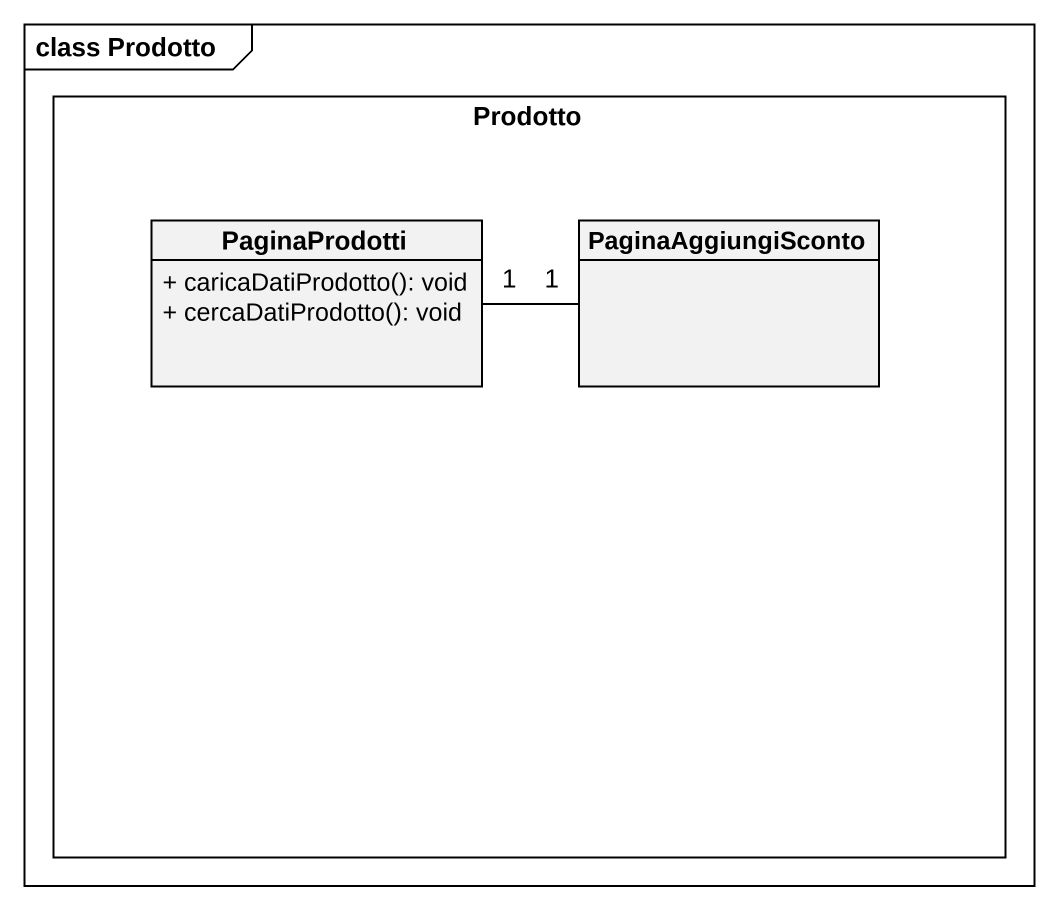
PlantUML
@startuml
mainframe class Prodotto
hide circle
hide empty members
skinparam classAttributeIconSize 0
rectangle Prodotto {
  class PaginaProdotti {
    + caricaDatiProdotto(): void
    + cercaDatiProdotto(): void
  }
  class PaginaAggiungiSconto
}
PaginaProdotti "1" -right- "1" PaginaAggiungiSconto
@enduml
